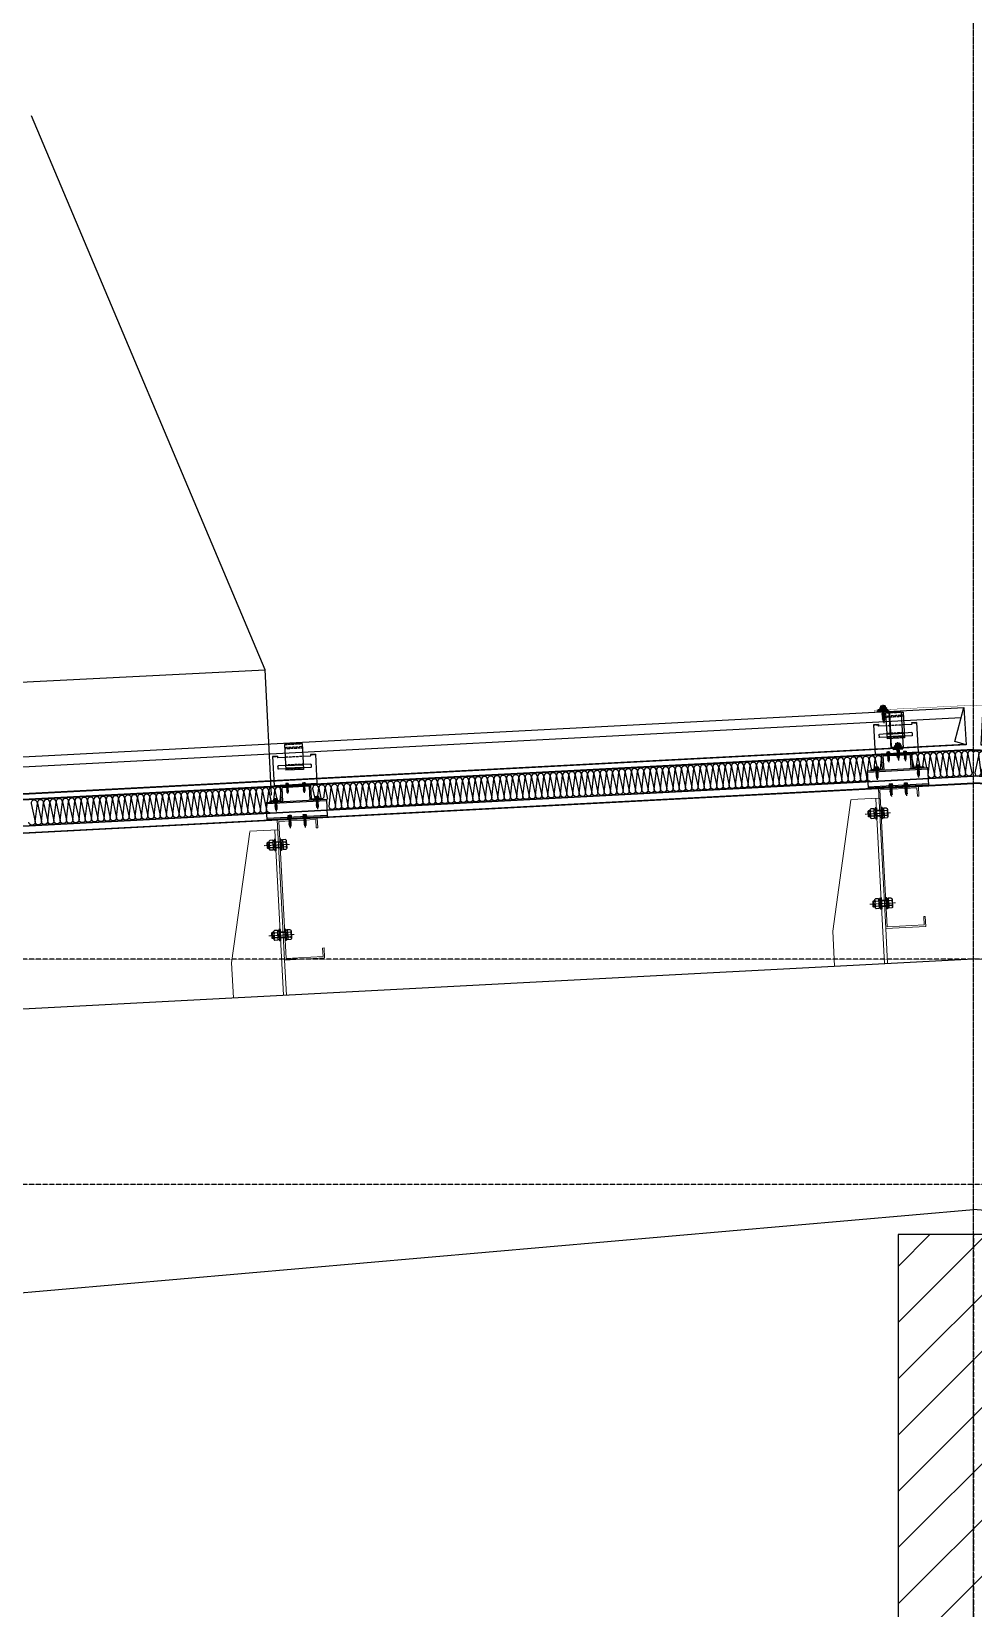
# Model space of a CAD drawing. Extents: x -599358 to 2865263, y -1062760 to 486533.
# Drawn here: x 1875315 to 1877195, y -661956 to -658809 of the extents above; entities that cross this region are included whole.
import ezdxf

# ---------------------------------------------------------------- set-up
doc = ezdxf.new("R2010")
doc.units = 0
for name, pattern in [('__DASH', [0.35, 0.25, -0.1]), ('CENTER', [2, 1.25, -0.25, 0.25, -0.25]), ('CENTER2', [28.575, 19.05, -3.175, 3.175, -3.175]), ('CONTINUOUS0', [0]), ('CONTINUOUS1', [0]), ('DASH', [0.35, 0.25, -0.1]), ('DOTE', [2.42, 2, -0.2, 0.02, -0.2])]:
    doc.linetypes.add(name, pattern=pattern)
for name, color, linetype in [('003_THICK', 7, 'CONTINUOUS1'), ('004_THIN', 6, 'CONTINUOUS0'), ('A-AXIS-DOTE', 14, 'DOTE'), ('A-AXIS-DP', 126, 'Continuous'), ('A-HATCH-2', 251, 'Continuous'), ('A-LIN-V', 9, 'Continuous'), ('ACCESSORY', 11, 'Continuous'), ('BWM', 8, 'Continuous'), ('PJ', 151, 'Continuous'), ('SEAMLOK75 - SHEET', 6, 'Continuous'), ('wm-不锈钢钉 螺栓', 213, 'Continuous'), ('ZX', 1, 'CENTER2')]:
    doc.layers.add(name, color=color, linetype=linetype)
for name, color, linetype, lineweight in [('C18', 4, 'CENTER', 13), ('S-dim', 81, 'Continuous', 0), ('屋面板', 6, 'Continuous', 13), ('粗', 7, 'Continuous', 50), ('紧固件', 4, 'Continuous', 13)]:
    doc.layers.add(name, color=color, linetype=linetype, lineweight=lineweight)

# ---------------------------------------------------------------- blocks, each defined once
blk = doc.blocks.new('G$C2C10B007')
at = {"layer": 'A-LIN-V'}
h = blk.add_hatch(dxfattribs=at)
h.set_pattern_fill('ANSI31', color=252, scale=50)
h.set_pattern_definition([(45, (0, 400), (-56.1266, 56.1266), [])])
h.paths.add_polyline_path([(-150, 600), (-3050, 600), (-3050, 300), (3050, 300), (3050, 600), (150, 600), (150, 2100), (-150, 2100)])
at = {"layer": 'A-AXIS-DOTE', "linetype": '__DASH', "ltscale": 2}
blk.add_lwpolyline([(0, 2100), (0, 100)], dxfattribs=at)
at = {"layer": 'A-LIN-V'}
blk.add_lwpolyline([(-150, 600), (-3050, 600), (-3050, 300), (3050, 300), (3050, 600), (150, 600), (150, 2100), (-150, 2100), (-150, 600)], dxfattribs=at)
blk = doc.blocks.new('w432424324')
at = {"layer": 'A-AXIS-DOTE', "ltscale": 2}
blk.add_line((-759779.7, 577969.1), (-759779.7, 589505.1), dxfattribs=at)
at = {"layer": 'A-LIN-V', "color": 2}
for p, q in [((-768354.7, 584057.5), (-759779.7, 584507.5)), ((-751204.7, 584057.5), (-759779.7, 584507.5)), ((-768354.7, 583257.5), (-759779.7, 584007.5)), ((-751204.7, 583257.5), (-759779.7, 584007.5))]:
    blk.add_line(p, q, dxfattribs=at)
at = {"layer": 'A-LIN-V'}
blk.add_blockref('G$C2C10B007', (-759779.7, 581857.5), dxfattribs=at)
blk = doc.blocks.new('1231534634654')
at = {"layer": 'A-LIN-V'}
for points in [[(-1772697.8, 580589.7), (-1773051.1, 581736.5)], [(-1777491.8, 580830.9), (-1772697.8, 580589.7)], [(-1772710.4, 580340), (-1772697.8, 580589.7)]]:
    blk.add_lwpolyline(points, dxfattribs=at)
blk = doc.blocks.new('42432')
at = {"layer": 'A-LIN-V', "rotation": 5.760755105663479}
blk.add_blockref('1231534634654', (125748.8, 181213.9), dxfattribs=at)
blk = doc.blocks.new('*X692')
at = {"color": 0}
for p, q in [((117.6, 205.9), (117.6, 205.9)), ((117.8, 207), (117.8, 207)), ((118, 206.4), (118, 206.4)), ((118.2, 205.7), (118.2, 205.7)), ((118.4, 206.8), (118.4, 206.8)), ((118.7, 206.2), (118.7, 206.2)), ((118.9, 207.3), (118.9, 207.3)), ((118.9, 205.5), (118.9, 205.5)), ((119.1, 206.6), (119.1, 206.6)), ((119.3, 205.9), (119.3, 205.9)), ((119.5, 207), (119.5, 207)), ((119.8, 206.4), (119.8, 206.4)), ((120, 205.7), (120, 205.7)), ((120.2, 206.8), (120.2, 206.8)), ((120.4, 206.2), (120.4, 206.2)), ((120.7, 207.3), (120.7, 207.3)), ((120.7, 205.5), (120.7, 205.5)), ((120.9, 206.6), (120.9, 206.6)), ((121.1, 205.9), (121.1, 205.9)), ((121.3, 207), (121.3, 207)), ((121.5, 206.4), (121.5, 206.4)), ((121.8, 205.7), (121.8, 205.7)), ((122, 206.8), (122, 206.8)), ((122.2, 206.2), (122.2, 206.2)), ((122.4, 207.3), (122.4, 207.3)), ((122.4, 205.5), (122.4, 205.5)), ((122.6, 206.6), (122.6, 206.6)), ((122.9, 205.9), (122.9, 205.9)), ((123.1, 207), (123.1, 207)), ((123.3, 206.4), (123.3, 206.4)), ((123.5, 205.7), (123.5, 205.7)), ((123.7, 206.8), (123.7, 206.8)), ((124, 206.2), (124, 206.2)), ((124.2, 207.3), (124.2, 207.3)), ((124.2, 205.5), (124.2, 205.5)), ((124.4, 206.6), (124.4, 206.6)), ((124.6, 205.9), (124.6, 205.9)), ((124.8, 207), (124.8, 207)), ((125.1, 206.4), (125.1, 206.4)), ((125.3, 205.7), (125.3, 205.7)), ((125.5, 206.8), (125.5, 206.8)), ((125.7, 206.2), (125.7, 206.2)), ((126, 207.3), (126, 207.3)), ((126, 205.5), (126, 205.5)), ((126.2, 206.6), (126.2, 206.6)), ((126.4, 205.9), (126.4, 205.9)), ((126.6, 207), (126.6, 207)), ((126.8, 206.4), (126.8, 206.4)), ((127.1, 205.7), (127.1, 205.7)), ((127.3, 206.8), (127.3, 206.8)), ((127.5, 206.2), (127.5, 206.2)), ((127.7, 207.3), (127.7, 207.3)), ((127.7, 205.5), (127.7, 205.5)), ((127.9, 206.6), (127.9, 206.6)), ((128.2, 205.9), (128.2, 205.9)), ((128.4, 207), (128.4, 207)), ((128.6, 206.4), (128.6, 206.4)), ((128.8, 205.7), (128.8, 205.7)), ((129, 206.8), (129, 206.8)), ((129.3, 206.2), (129.3, 206.2)), ((129.5, 207.3), (129.5, 207.3)), ((129.5, 205.5), (129.5, 205.5)), ((129.7, 206.6), (129.7, 206.6)), ((129.9, 205.9), (129.9, 205.9)), ((130.2, 207), (130.2, 207)), ((130.4, 206.4), (130.4, 206.4)), ((130.6, 205.7), (130.6, 205.7)), ((130.8, 206.8), (130.8, 206.8)), ((131, 206.2), (131, 206.2)), ((131.3, 207.3), (131.3, 207.3)), ((131.3, 205.5), (131.3, 205.5)), ((131.5, 206.6), (131.5, 206.6)), ((131.7, 205.9), (131.7, 205.9)), ((131.9, 207), (131.9, 207)), ((132.1, 206.4), (132.1, 206.4)), ((132.4, 205.7), (132.4, 205.7))]:
    blk.add_line(p, q, dxfattribs=at)
blk = doc.blocks.new('不锈钢自攻钉')
at = {"layer": 'wm-不锈钢钉 螺栓'}
for p, q in [((1047.7, 683.9), (1049.9, 685.1)), ((1047.7, 683.9), (1061.3, 683.9)), ((1047.7, 683.9), (1048.1, 683)), ((1048.1, 683), (1054.5, 683)), ((1048.2, 683), (1048.2, 681.3)), ((1048.2, 681.3), (1054.5, 681.3)), ((1049.9, 688.1), (1049.9, 685.1)), ((1049.9, 685.1), (1059.2, 685.1)), ((1051, 688.5), (1058, 688.5)), ((1057.3, 680.9), (1051.8, 679.8)), ((1051.8, 679.8), (1052.5, 680.3)), ((1051.8, 679.8), (1052.5, 679.4)), ((1057.3, 678.7), (1051.8, 677.7)), ((1051.8, 677.7), (1052.5, 678.1)), ((1051.8, 677.7), (1052.5, 677.2)), ((1057.3, 676.6), (1051.8, 675.5)), ((1051.8, 675.5), (1052.5, 676)), ((1051.8, 675.5), (1052.5, 675.1)), ((1057.3, 674.4), (1051.8, 673.4)), ((1051.8, 673.4), (1052.5, 673.8)), ((1051.8, 673.4), (1052.5, 672.9)), ((1057.3, 672.3), (1051.8, 671.2)), ((1051.8, 671.2), (1052.5, 671.7)), ((1051.8, 671.2), (1052.5, 670.8)), ((1057.3, 670.1), (1051.8, 669.1)), ((1051.8, 669.1), (1052.5, 669.5)), ((1051.8, 669.1), (1052.5, 668.6)), ((1057.3, 668), (1051.8, 666.9)), ((1051.8, 666.9), (1052.5, 667.4)), ((1051.8, 666.9), (1052.5, 666.5)), ((1057.3, 665.9), (1051.8, 664.8)), ((1051.8, 664.8), (1052.5, 665.2)), ((1051.8, 664.8), (1052.5, 664.3)), ((1057.3, 663.7), (1051.8, 662.6)), ((1051.8, 662.6), (1052.5, 663.1)), ((1051.8, 662.6), (1052.7, 662.2)), ((1052.2, 688.1), (1052.2, 685.1)), ((1052.5, 680.3), (1056.5, 681.3)), ((1052.5, 681.3), (1052.5, 680.3)), ((1052.5, 679.4), (1056.5, 680.4)), ((1052.5, 679.4), (1052.5, 678.1)), ((1052.5, 678.1), (1056.5, 679.2)), ((1052.5, 677.2), (1056.5, 678.3)), ((1052.5, 677.2), (1052.5, 676)), ((1052.5, 676), (1056.5, 677)), ((1052.5, 675.1), (1056.5, 676.1)), ((1052.5, 675.1), (1052.5, 673.8)), ((1052.5, 673.8), (1056.5, 674.9)), ((1052.5, 672.9), (1056.5, 674)), ((1052.5, 672.9), (1052.5, 671.7)), ((1052.5, 671.7), (1056.5, 672.7)), ((1052.5, 670.8), (1056.5, 671.9)), ((1052.5, 670.8), (1052.5, 669.5)), ((1052.5, 669.5), (1056.5, 670.6)), ((1052.5, 668.6), (1056.5, 669.7)), ((1052.5, 668.6), (1052.5, 667.4)), ((1052.5, 667.4), (1056.5, 668.4)), ((1052.5, 666.5), (1056.5, 667.6)), ((1052.5, 666.5), (1052.5, 665.2)), ((1052.5, 665.2), (1056.5, 666.3)), ((1052.5, 664.3), (1056.5, 665.4)), ((1052.5, 664.3), (1052.5, 663.1)), ((1052.5, 663.1), (1056.5, 664.1)), ((1056.9, 661.4), (1052.5, 660.5)), ((1052.5, 660.5), (1053.1, 661)), ((1052.7, 662.2), (1056.5, 663.3)), ((1052.7, 662.2), (1053.1, 661)), ((1053.1, 661), (1056.2, 661.8)), ((1054.8, 661.4), (1053.1, 661)), ((1054.5, 690.6), (1054.5, 654.1)), ((1061, 683), (1054.5, 683)), ((1060.9, 681.3), (1054.5, 681.3)), ((1054.8, 661.4), (1056.2, 661.8)), ((1055.1, 660.7), (1055.9, 660.9)), ((1055.9, 660.9), (1055.6, 660)), ((1056.9, 661.4), (1055.9, 660.9)), ((1056.2, 661.8), (1056.5, 662.7)), ((1056.2, 661.8), (1056.9, 661.4)), ((1057.3, 680.9), (1056.5, 681.3)), ((1057.3, 680.9), (1056.5, 680.4)), ((1056.5, 680.4), (1056.5, 679.2)), ((1057.3, 678.7), (1056.5, 679.2)), ((1057.3, 678.7), (1056.5, 678.3)), ((1056.5, 678.3), (1056.5, 677)), ((1056.5, 678.3), (1056.5, 677)), ((1057.3, 676.6), (1056.5, 677)), ((1057.3, 676.6), (1056.5, 676.1)), ((1056.5, 676.1), (1056.5, 674.9)), ((1056.5, 676.1), (1056.5, 674.9)), ((1057.3, 674.4), (1056.5, 674.9)), ((1057.3, 674.4), (1056.5, 674)), ((1056.5, 674), (1056.5, 672.7)), ((1056.5, 674), (1056.5, 672.7)), ((1057.3, 672.3), (1056.5, 672.7)), ((1057.3, 672.3), (1056.5, 671.9)), ((1056.5, 671.9), (1056.5, 670.6)), ((1056.5, 671.9), (1056.5, 670.6)), ((1057.3, 670.1), (1056.5, 670.6)), ((1057.3, 670.1), (1056.5, 669.7)), ((1056.5, 669.7), (1056.5, 668.4)), ((1056.5, 669.7), (1056.5, 668.4)), ((1057.3, 668), (1056.5, 668.4)), ((1057.3, 668), (1056.5, 667.6)), ((1056.5, 667.6), (1056.5, 666.3)), ((1056.5, 667.6), (1056.5, 666.3)), ((1057.3, 665.9), (1056.5, 666.3)), ((1057.3, 665.9), (1056.5, 665.4)), ((1056.5, 665.4), (1056.5, 664.1)), ((1056.5, 665.4), (1056.5, 664.1)), ((1057.3, 663.7), (1056.5, 664.1)), ((1057.3, 663.7), (1056.5, 663.3)), ((1056.5, 663.3), (1056.5, 662.7)), ((1056.5, 663.3), (1056.5, 662.7)), ((1056.8, 688.1), (1056.8, 685.1)), ((1059.2, 688.1), (1059.2, 685.1)), ((1061.3, 683.9), (1059.2, 685.1)), ((1060.9, 683), (1060.9, 681.3)), ((1061.3, 683.9), (1061, 683)), ((1052.5, 660.5), (1053.4, 660.2)), ((1056, 659), (1053.1, 658.4)), ((1053.1, 658.4), (1053.8, 659)), ((1053.1, 658.4), (1054, 658.1)), ((1053.4, 660.2), (1055.1, 660.7)), ((1053.4, 660.2), (1053.6, 659.4)), ((1053.6, 659.4), (1053.8, 659)), ((1053.8, 659), (1055.4, 659.4)), ((1054.8, 659.2), (1053.8, 659)), ((1054, 658.1), (1054.1, 658.2)), ((1054, 658.1), (1054.5, 656.6)), ((1054.1, 658.2), (1055.1, 658.4)), ((1054.5, 656.6), (1055.1, 658.4)), ((1054.8, 659.2), (1055.4, 659.4)), ((1056, 659), (1055.1, 658.4)), ((1055.4, 659.4), (1055.6, 660)), ((1055.4, 659.4), (1056, 659))]:
    blk.add_line(p, q, dxfattribs=at)
for centre, radius, start, end in [((1051, 686.8), 1.75, 48.3968, 131.6032), ((1054.5, 682.2), 6.35, 68.4898, 111.5102), ((1058, 686.8), 1.75, 48.3968, 131.6032)]:
    blk.add_arc(centre, radius, start, end, dxfattribs=at)
for points in [[(1057.3, 680.9), (1056.5, 680.4), (1054.5, 680.4), (1054.5, 679.9)], [(1057.3, 678.7), (1056.5, 678.3), (1054.5, 678.2), (1054.5, 677.8)], [(1057.3, 676.6), (1056.5, 676.1), (1054.5, 676.1), (1054.5, 675.6)], [(1057.3, 674.4), (1056.5, 674), (1054.5, 673.9), (1054.5, 673.5)], [(1057.3, 672.3), (1056.5, 671.9), (1054.5, 671.8), (1054.5, 671.3)], [(1057.3, 670.1), (1056.5, 669.7), (1054.5, 669.6), (1054.5, 669.2)], [(1057.3, 668), (1056.5, 667.6), (1054.5, 667.5), (1054.5, 667)], [(1057.3, 665.9), (1056.5, 665.4), (1054.5, 665.3), (1054.5, 664.9)], [(1057.3, 663.7), (1056.5, 663.3), (1054.5, 663.2), (1054.5, 662.7)], [(1056.9, 661.4), (1055.9, 660.9), (1054.5, 660.9), (1054.5, 660.5)], [(1056, 659), (1055.1, 658.4), (1054.5, 658.7), (1054.5, 658.3)]]:
    blk.add_solid(points, dxfattribs=at)
at = {"layer": 'wm-不锈钢钉 螺栓', "xscale": 0.8461538461524469, "yscale": 0.8461538461524469, "zscale": 0.8461538461524469}
blk.add_blockref('*X692', (948.7, 507.5), dxfattribs=at)
blk = doc.blocks.new('dddtttt')
h = blk.add_hatch()
h.set_pattern_fill('DOTS', color=256, scale=0.25, angle=-1.0757, style=0)
h.set_pattern_definition([(174.28895835, (-51705.5022, 4347.26674), (-0.157958908, 0.4146518906), [0, -0.396875])])
edge = h.paths.add_edge_path()
edge.add_line((87722.1, 17077.4), (87740.6, 17078.3))
edge.add_arc((87740.6, 17079), 0.75, 272.8624, 362.8624)
edge.add_line((87741.3, 17079.1), (87741.3, 17079.6))
edge.add_arc((87740.5, 17079.5), 0.75, 2.8624, 92.8624)
edge.add_line((87740.5, 17080.3), (87722, 17079.4))
edge.add_arc((87722.1, 17078.6), 0.75, 92.8624, 182.8624)
edge.add_line((87721.3, 17078.6), (87721.3, 17078.1))
edge.add_arc((87722.1, 17078.1), 0.75, 182.8624, 272.8624)
h = blk.add_hatch()
h.set_pattern_fill('DOTS', color=256, scale=0.25, angle=-1.0757, style=0)
h.set_pattern_definition([(174.28895835, (-51737.76452, 4272.00854), (-0.157958908, 0.4146518906), [0, -0.396875])])
edge = h.paths.add_edge_path()
edge.add_line((87752.1, 17000.6), (87770.6, 17001.5))
edge.add_arc((87770.5, 17002.2), 0.75, 272.8624, 362.8624)
edge.add_line((87771.3, 17002.3), (87771.3, 17002.8))
edge.add_arc((87770.5, 17002.7), 0.75, 2.8624, 92.8624)
edge.add_line((87770.5, 17003.5), (87752, 17002.6))
edge.add_arc((87752, 17001.8), 0.75, 92.8624, 182.8624)
edge.add_line((87751.3, 17001.8), (87751.3, 17001.3))
edge.add_arc((87752.1, 17001.3), 0.75, 182.8624, 272.8624)
at = {"elevation": 1.9}
blk.add_lwpolyline([(87772, 17005.4), (87750.6, 17004.3, -0.414214), (87748.5, 17006.2), (87745.1, 17074.5, 0.414214), (87741.4, 17077.8), (87719.9, 17076.7), (87720, 17075.2), (87741.5, 17076.3, -0.414214), (87743.6, 17074.4), (87747, 17006.1, 0.414214), (87750.6, 17002.8), (87772.1, 17003.9), (87772.1, 17003.9), (87768.7, 17072.2, 0.414214), (87765, 17075.5), (87745.1, 17074.5)], format="xyb", dxfattribs=at)
for points in [[(87722.1, 17077.4), (87740.6, 17078.3, 0.414214), (87741.3, 17079.1), (87741.3, 17079.6, 0.414214), (87740.5, 17080.3), (87722, 17079.4, 0.414214), (87721.3, 17078.6), (87721.3, 17078.1, 0.414214)], [(87752.1, 17000.6), (87770.6, 17001.5, 0.414214), (87771.3, 17002.3), (87771.3, 17002.8, 0.414214), (87770.5, 17003.5), (87752, 17002.6, 0.414214), (87751.3, 17001.8), (87751.3, 17001.3, 0.414214)]]:
    blk.add_lwpolyline(points, format="xyb", close=True, dxfattribs=at)
at = {"layer": 'wm-不锈钢钉 螺栓', "rotation": 2.850368667976888}
for p in [(86712.3, 16347.4, -598.2), (86741.7, 16272.4, 1.9)]:
    blk.add_blockref('不锈钢自攻钉', p, dxfattribs=at)
blk = doc.blocks.new('34t65')
at = {"color": 2, "ltscale": 50}
for p, q in [((1430037, 238183.4), (1430157, 238183.4)), ((1430037, 238148.4), (1430037, 238183.4)), ((1430157, 238183.4), (1430157, 238148.4)), ((1430037, 238180.9), (1430157, 238180.9)), ((1430157, 238150.9), (1430037, 238150.9)), ((1430157, 238148.4), (1430037, 238148.4))]:
    blk.add_line(p, q, dxfattribs=at)
blk = doc.blocks.new('*U1726')
at = {"layer": 'PJ'}
for p, q in [((-4.4, 0.5), (-4.4, 0)), ((4.4, 0), (-4.4, 0)), ((-4.1, 0.8), (-3.1, 1)), ((4.1, 0.8), (-4.1, 0.8)), ((-3.1, 3.9), (-3.1, 1)), ((3.1, 1), (-3.1, 1)), ((2.3, 4.2), (-2.3, 4.2)), ((-2, 0.8), (-1.5, 1)), ((-1.5, 3.9), (-1.5, 1)), ((-1.5, 0), (-1.5, -1.6)), ((1.5, 3.9), (1.5, 1)), ((2.2, 0.8), (1.5, 1)), ((1.5, 0), (1.5, -1.1)), ((3.1, 3.9), (3.1, 1)), ((4.1, 0.8), (3.1, 1)), ((4.4, 0.5), (4.4, 0)), ((-2.1, -1.9), (2.1, -1.4)), ((-2.1, -1.9), (-1.5, -1.6)), ((-2.1, -1.9), (-1.5, -2.2)), ((-2.1, -3.3), (2.1, -2.8)), ((-2.1, -3.3), (-1.5, -3)), ((-2.1, -3.3), (-1.5, -3.6)), ((-2.1, -4.7), (2.1, -4.2)), ((-2.1, -4.7), (-1.5, -4.4)), ((-2.1, -4.7), (-1.5, -5)), ((-2.1, -6.1), (2.1, -5.6)), ((-2.1, -6.1), (-1.5, -5.8)), ((-2.1, -6.1), (-1.5, -6.4)), ((-2.1, -7.5), (2.1, -7)), ((-2.1, -7.5), (-1.5, -7.2)), ((-2.1, -7.5), (-1.5, -7.8)), ((-2.1, -8.9), (2.1, -8.4)), ((-2.1, -8.9), (-1.5, -8.6)), ((-2.1, -8.9), (-1.5, -9.2)), ((-2.1, -10.3), (2.1, -9.8)), ((-2.1, -10.3), (-1.5, -10)), ((-2.1, -10.3), (-1.5, -10.6)), ((-2.1, -11.7), (2.1, -11.2)), ((-2.1, -11.7), (-1.5, -11.4)), ((-2.1, -11.7), (-1.5, -12)), ((-2.1, -13.1), (-1.5, -12.8)), ((-2.1, -13.1), (-1.1, -13)), ((-2.1, -13.1), (-1.5, -13.4)), ((-1.5, -1.6), (1.5, -1.1)), ((-1.5, -2.2), (1.5, -1.7)), ((-1.5, -2.2), (-1.5, -3)), ((-1.5, -3), (1.5, -2.5)), ((-1.5, -3.6), (1.5, -3.1)), ((-1.5, -3.6), (-1.5, -4.4)), ((-1.5, -4.4), (1.5, -3.9)), ((-1.5, -5), (1.5, -4.5)), ((-1.5, -5), (-1.5, -5.8)), ((-1.5, -5.8), (1.5, -5.3)), ((-1.5, -6.4), (1.5, -5.9)), ((-1.5, -6.4), (-1.5, -7.2)), ((-1.5, -7.2), (1.5, -6.7)), ((-1.5, -7.8), (1.5, -7.3)), ((-1.5, -7.8), (-1.5, -8.6)), ((-1.5, -8.6), (1.5, -8.1)), ((-1.5, -9.2), (1.5, -8.7)), ((-1.5, -9.2), (-1.5, -10)), ((-1.5, -10), (1.5, -9.5)), ((-1.5, -10.6), (1.5, -10.1)), ((-1.5, -10.6), (-1.5, -11.4)), ((-1.5, -11.4), (1.5, -10.9)), ((-1.5, -12), (1.5, -11.5)), ((-1.5, -12), (-1.5, -12.8)), ((-1.5, -12.8), (-1, -12.7)), ((-1.5, -13.4), (-1.5, -17.2)), ((-1.5, -13.4), (-1.3, -13.4)), ((0, -18.6), (-1.5, -17.2)), ((0, -18.6), (1.5, -17.2)), ((0.6, -12.4), (1.5, -12.3)), ((0.7, -12.8), (2.1, -12.6)), ((0.7, -13), (1.5, -12.9)), ((0.7, -13.8), (1.5, -13.7)), ((0.7, -14.2), (2.1, -14)), ((0.7, -14.4), (1.5, -14.3)), ((1.5, -0.3), (1.5, -1.1)), ((2.1, -1.4), (1.5, -1.1)), ((2.1, -1.4), (1.5, -1.7)), ((1.5, -1.7), (1.5, -2.5)), ((2.1, -2.8), (1.5, -2.5)), ((2.1, -2.8), (1.5, -3.1)), ((1.5, -3.1), (1.5, -3.9)), ((2.1, -4.2), (1.5, -3.9)), ((2.1, -4.2), (1.5, -4.5)), ((1.5, -4.5), (1.5, -5.3)), ((2.1, -5.6), (1.5, -5.3)), ((2.1, -5.6), (1.5, -5.9)), ((1.5, -5.9), (1.5, -6.7)), ((2.1, -7), (1.5, -6.7)), ((2.1, -7), (1.5, -7.3)), ((1.5, -7.3), (1.5, -8.1)), ((2.1, -8.4), (1.5, -8.1)), ((2.1, -8.4), (1.5, -8.7)), ((1.5, -8.7), (1.5, -9.5)), ((2.1, -9.8), (1.5, -9.5)), ((2.1, -9.8), (1.5, -10.1)), ((1.5, -10.1), (1.5, -10.9)), ((2.1, -11.2), (1.5, -10.9)), ((2.1, -11.2), (1.5, -11.5)), ((1.5, -11.5), (1.5, -12.3)), ((2.1, -12.6), (1.5, -12.3)), ((2.1, -12.6), (1.5, -12.9)), ((1.5, -12.9), (1.5, -13.7)), ((2.1, -14), (1.5, -13.7)), ((2.1, -14), (1.5, -14.3)), ((1.5, -14.3), (1.5, -17.2))]:
    blk.add_line(p, q, dxfattribs=at)
blk.add_lwpolyline([(0, -18.6), (0.7, -14.4), (0.7, -12.7, 0.417657), (0.4, -12.4, 0.097062), (-1, -12.7), (-1.5, -13.8)], format="xyb", dxfattribs=at)
for centre, radius, start, end in [((-4.1, 0.5), 0.3, 90, 180), ((-2.3, 3.3), 0.951, 35.4009, 144.5991), ((0, 1), 3.2, 61.0594, 118.9406), ((2.3, 3.3), 0.951, 35.4009, 144.5991), ((4.1, 0.5), 0.3, 0, 90)]:
    blk.add_arc(centre, radius, start, end, dxfattribs=at)
at = {"layer": 'ZX', "ltscale": 0.2}
blk.add_line((0, 4.9), (0, -21), dxfattribs=at)
blk = doc.blocks.new('A$C2F3B4A73')
at = {"layer": '粗', "lineweight": -2}
for p, q in [((25.2, 101.1), (60.4, 101.1)), ((25.2, 101.1), (25.2, 49.6)), ((60.4, 101.1), (60.4, 49.6)), ((0, 78.7), (9.6, 78.7)), ((0, 78.7), (0, 19.8)), ((9.6, 78.7), (9.6, 76.3)), ((10.4, 75.5), (25.2, 75.5)), ((60.4, 75.5), (75.2, 75.5)), ((76, 78.7), (85.6, 78.7)), ((76, 78.7), (76, 76.3)), ((85.6, 78.7), (85.6, 19.8)), ((9.6, 58.4), (9.6, 53.6)), ((10.4, 59.2), (25.2, 59.2)), ((10.4, 52.8), (25.2, 52.8)), ((25.2, 58.4), (60.4, 58.4)), ((25.2, 53.6), (60.4, 53.6)), ((25.2, 49.6), (60.4, 49.6)), ((60.4, 59.2), (75.2, 59.2)), ((60.4, 52.8), (75.2, 52.8)), ((76, 58.4), (76, 53.6)), ((0, 19.8), (85.6, 19.8)), ((0, 18.8), (0, 19.8)), ((0, 18.8), (85.6, 18.8)), ((14.4, 19.8), (14.4, 18.8)), ((71.2, 19.8), (71.2, 18.8)), ((85.6, 19.8), (85.6, 18.8))]:
    blk.add_line(p, q, dxfattribs=at)
at = {"layer": '粗', "linetype": 'DASH', "lineweight": -2}
for p, q in [((25.2, 100.6), (60.4, 100.6)), ((25.2, 94.7), (60.4, 94.7)), ((0, 77.7), (9.6, 77.7)), ((25.2, 92.3), (60.4, 92.3)), ((25.2, 75.5), (60.4, 75.5)), ((76, 77.7), (85.6, 77.7)), ((25.2, 60), (60.4, 60)), ((25.2, 59.2), (60.4, 59.2)), ((25.2, 52.8), (60.4, 52.8)), ((25.2, 52), (60.4, 52)), ((16, 19.8), (16, 18.8)), ((21.6, 19.8), (21.6, 18.8)), ((29.6, 19.8), (29.6, 18.8)), ((35.2, 19.8), (35.2, 18.8)), ((50.4, 19.8), (50.4, 18.8)), ((56, 19.8), (56, 18.8)), ((64, 19.8), (64, 18.8)), ((69.6, 19.8), (69.6, 18.8))]:
    blk.add_line(p, q, dxfattribs=at)
at = {"layer": '粗', "lineweight": -2}
for centre, start, end in [((10.4, 76.3), 180, 270), ((75.2, 76.3), 270, 0), ((10.4, 58.4), 90, 180), ((10.4, 53.6), 180, 270), ((75.2, 58.4), 0, 90), ((75.2, 53.6), 270, 0)]:
    blk.add_arc(centre, 0.8, start, end, dxfattribs=at)
at = {"layer": '紧固件', "color": 2, "yscale": 0.8, "zscale": 0.8}
for p, xscale in [((26.1, 19.8), 0.8), ((59.5, 19.8), -0.8)]:
    blk.add_blockref('*U1726', p, dxfattribs=dict(at, xscale=xscale))
blk = doc.blocks.new('A$C51791418')
blk.add_blockref('A$C2F3B4A73', (-42.8, -15.8))
blk = doc.blocks.new('*U1756')
at = {"layer": '003_THICK', "color": 2}
for points in [[(-11, 13.1, 0.611769), (-11, 6.5, 0.611769)], [(-11, 6.5, 0.305859), (-11, -6.5, 0.305859)], [(31.2, 6.5, 0.61177), (31.2, 13.1, 0.61177)], [(31.2, -6.5, 0.305858), (31.2, 6.5, 0.305858)], [(-11, -6.5, 0.611769), (-11, -13.1, 0.611769)], [(31.2, -13.1, 0.61177), (31.2, -6.5, 0.61177)]]:
    blk.add_lwpolyline(points, format="xyb", dxfattribs=at)
for points in [[(-13, 9.8), (-13, -9.8)], [(-11, 13.1), (-3, 13.1)], [(-11, 6.5), (-3, 6.5)], [(-3.6, 8), (-3.6, -8)], [(-3, 13.1), (-3, -13.1)], [(-3, 12.1), (1.1, 12.1)], [(-3, 0), (1.1, 4.1)], [(-3, -4.1), (1.1, 0)], [(1.1, 15), (4.1, 15)], [(1.1, 15), (1.1, -15)], [(4.1, 15), (4.1, -15)], [(4.1, 8), (16.1, 8)], [(16.1, 15), (16.1, -15)], [(16.1, 15), (19.1, 15)], [(19.1, 15), (19.1, -15)], [(19.1, 12.1), (23.2, 12.1)], [(19.1, 0), (23.2, 4.1)], [(23.2, 13.1), (23.2, -13.1)], [(23.2, 13.1), (31.2, 13.1)], [(23.2, 6.5), (31.2, 6.5)], [(33.2, 9.8), (33.2, -9.8)], [(33.2, 8), (37.5, 8)], [(37.5, 8), (37.5, -8)], [(37.5, 8), (39, 6.5)], [(39, 6.5), (39, -6.5)], [(-11, -6.5), (-3, -6.5)], [(-11, -13.1), (-3, -13.1)], [(-3, -12.1), (1.1, -12.1)], [(1.1, -15), (4.1, -15)], [(4.1, -8), (16.1, -8)], [(16.1, -15), (19.1, -15)], [(19.1, -4.1), (23.2, 0)], [(19.1, -12.1), (23.2, -12.1)], [(23.2, -6.5), (31.2, -6.5)], [(23.2, -13.1), (31.2, -13.1)], [(33.2, -8), (37.5, -8)], [(37.5, -8), (39, -6.5)]]:
    blk.add_lwpolyline(points, dxfattribs=at)
at = {"layer": '004_THIN', "color": 2}
for points in [[(-3.6, 6.5), (16.1, 6.5)], [(33.2, 6.5), (39, 6.5)], [(-3.6, -6.5), (16.1, -6.5)], [(33.2, -6.5), (39, -6.5)]]:
    blk.add_lwpolyline(points, dxfattribs=at)
at = {"layer": 'C18', "color": 1, "ltscale": 0.6}
blk.add_lwpolyline([(-21, 0), (47, 0)], dxfattribs=at)
blk = doc.blocks.new('*U1755')
at = {"layer": '003_THICK', "color": 2}
for points in [[(-11, 13.1, 0.611769), (-11, 6.5, 0.611769)], [(-11, 6.5, 0.305859), (-11, -6.5, 0.305859)], [(31.2, 6.5, 0.61177), (31.2, 13.1, 0.61177)], [(31.2, -6.5, 0.305858), (31.2, 6.5, 0.305858)], [(-11, -6.5, 0.611769), (-11, -13.1, 0.611769)], [(31.2, -13.1, 0.61177), (31.2, -6.5, 0.61177)]]:
    blk.add_lwpolyline(points, format="xyb", dxfattribs=at)
for points in [[(-13, 9.8), (-13, -9.8)], [(-11, 13.1), (-3, 13.1)], [(-11, 6.5), (-3, 6.5)], [(-3.6, 8), (-3.6, -8)], [(-3, 13.1), (-3, -13.1)], [(-3, 12.1), (1.1, 12.1)], [(-3, 0), (1.1, 4.1)], [(-3, -4.1), (1.1, 0)], [(1.1, 15), (4.1, 15)], [(1.1, 15), (1.1, -15)], [(4.1, 15), (4.1, -15)], [(4.1, 8), (16.1, 8)], [(16.1, 15), (16.1, -15)], [(16.1, 15), (19.1, 15)], [(19.1, 15), (19.1, -15)], [(19.1, 12.1), (23.2, 12.1)], [(19.1, 0), (23.2, 4.1)], [(23.2, 13.1), (23.2, -13.1)], [(23.2, 13.1), (31.2, 13.1)], [(23.2, 6.5), (31.2, 6.5)], [(33.2, 9.8), (33.2, -9.8)], [(33.2, 8), (37.5, 8)], [(37.5, 8), (37.5, -8)], [(37.5, 8), (39, 6.5)], [(39, 6.5), (39, -6.5)], [(-11, -6.5), (-3, -6.5)], [(-11, -13.1), (-3, -13.1)], [(-3, -12.1), (1.1, -12.1)], [(1.1, -15), (4.1, -15)], [(4.1, -8), (16.1, -8)], [(16.1, -15), (19.1, -15)], [(19.1, -4.1), (23.2, 0)], [(19.1, -12.1), (23.2, -12.1)], [(23.2, -6.5), (31.2, -6.5)], [(23.2, -13.1), (31.2, -13.1)], [(33.2, -8), (37.5, -8)], [(37.5, -8), (39, -6.5)]]:
    blk.add_lwpolyline(points, dxfattribs=at)
at = {"layer": '004_THIN', "color": 2}
for points in [[(-3.6, 6.5), (16.1, 6.5)], [(33.2, 6.5), (39, 6.5)], [(-3.6, -6.5), (16.1, -6.5)], [(33.2, -6.5), (39, -6.5)]]:
    blk.add_lwpolyline(points, dxfattribs=at)
at = {"layer": 'C18', "color": 1, "ltscale": 0.6}
blk.add_lwpolyline([(-21, 0), (47, 0)], dxfattribs=at)
blk = doc.blocks.new('1112')
at = {"color": 2}
blk.add_lwpolyline([(1432456, 238570.9), (1432478.5, 238570.9), (1432478.5, 238598.4), (1432538.5, 238598.4), (1432538.5, 238570.9), (1432561, 238570.9), (1432561, 238568.4), (1432536, 238568.4), (1432536, 238595.9), (1432481, 238595.9), (1432481, 238568.4), (1432456, 238568.4)], close=True, dxfattribs=at)
at = {"layer": 'S-dim', "ltscale": 10}
for p, q in [((1432412.5, 238511.6), (1432362.5, 238252.3)), ((1432412.5, 238512.7), (1432468.5, 238512.7)), ((1432462.5, 238511.6), (1432462.5, 238182.3)), ((1432362.5, 238252.3), (1432362.5, 238182.3)), ((1432468.5, 238252.3), (1432468.5, 238182.3)), ((1432362.5, 238182.3), (1432468.5, 238182.3))]:
    blk.add_line(p, q, dxfattribs=at)
at = {"layer": 'S-dim', "color": 6, "ltscale": 10}
blk.add_lwpolyline([(1432548.5, 238512.3), (1432548.5, 238532.3), (1432468.5, 238532.3), (1432468.5, 238252.3), (1432548.5, 238252.3), (1432548.5, 238272.3), (1432545.5, 238272.3), (1432545.5, 238255.3), (1432471.5, 238255.3), (1432471.5, 238529.3), (1432545.5, 238529.3), (1432545.5, 238512.3)], close=True, dxfattribs=at)
blk.add_blockref('34t65', (2411.5, 385))
at = {"xscale": -0.7500000000000001, "yscale": 0.7500000000000001, "zscale": 0.7500000000000001, "rotation": 359.9999999722328}
for name, p in [('*U1756', (1432474.6, 238482.3)), ('*U1755', (1432474.6, 238302.3))]:
    blk.add_blockref(name, p, dxfattribs=at)
at = {"layer": 'SEAMLOK75 - SHEET', "xscale": -1}
blk.add_blockref('A$C51791418', (1432508.5, 238596.4), dxfattribs=at)
at = {"layer": '紧固件', "xscale": -1.023999999801318, "yscale": 1.023999999801318, "zscale": 1.023999999801318}
for p in [(1432467.3, 238570.9), (1432549.8, 238570.9, 0), (1432493.5, 238535.9), (1432523.5, 238535.9)]:
    blk.add_blockref('*U1726', p, dxfattribs=at)
blk = doc.blocks.new('54Y656')
at = {"color": 1, "ltscale": 50}
for p, q in [((1904812.7, 473027.7), (1896283.3, 472580.1)), ((1904812.7, 473026.2), (1896283.3, 472578.6))]:
    blk.add_line(p, q, dxfattribs=at)
at = {"color": 4, "ltscale": 50}
for p, q in [((1896345.7, 472530.7), (1904812.8, 472975.1, 0)), ((1896345.7, 472529.9), (1904812.8, 472974.3, 0)), ((1896345.7, 472516.5), (1904812.9, 472960.8, 0)), ((1896345.7, 472515.7), (1904812.9, 472960, 0))]:
    blk.add_line(p, q, dxfattribs=at)
at = {"color": 2, "ltscale": 50}
blk.add_line((1896345.7, 472516.8), (1904812.9, 472961.1, 0), dxfattribs=at)
at = {"layer": 'A-HATCH-2', "ltscale": 50}
blk.add_line((1904798, 473036.6, 0), (1904775.4, 473043.9), dxfattribs=at)
at = {"layer": 'BWM', "elevation": 0}
for points in [[(1904606.7, 472964.2, -0.414214), (1904600.1, 472970.2), (1904604.4, 473007.9, 1), (1904591.9, 473007.3), (1904600.1, 472970.2, -1), (1904587.6, 472969.5), (1904591.9, 473007.3, 1), (1904579.4, 473006.6), (1904587.6, 472969.5, -1), (1904575.1, 472968.8), (1904579.4, 473006.6, 1), (1904566.9, 473005.9), (1904575.1, 472968.8, -1), (1904562.6, 472968.2), (1904566.9, 473005.9, 1), (1904554.4, 473005.3), (1904562.6, 472968.2, -1), (1904550.2, 472967.5), (1904554.4, 473005.3, 1), (1904541.9, 473004.6), (1904550.2, 472967.5, -1), (1904537.7, 472966.9), (1904541.9, 473004.6, 1), (1904529.5, 473004), (1904537.7, 472966.9, -1), (1904525.2, 472966.2), (1904529.5, 473004, 1), (1904517, 473003.3), (1904525.2, 472966.2, -1), (1904512.7, 472965.6), (1904517, 473003.3, 1), (1904504.5, 473002.7), (1904512.7, 472965.6, -1), (1904500.2, 472964.9), (1904504.5, 473002.7, 1), (1904492, 473002), (1904500.2, 472964.9, -1), (1904487.7, 472964.3), (1904492, 473002, 1), (1904479.5, 473001.4), (1904487.7, 472964.3, -1), (1904475.3, 472963.6), (1904479.5, 473001.4, 1), (1904467, 473000.7), (1904475.3, 472963.6, -1), (1904462.8, 472962.9), (1904467, 473000.7, 1), (1904454.6, 473000.1), (1904462.8, 472962.9, -1), (1904450.3, 472962.3), (1904454.6, 473000.1, 1), (1904442.1, 472999.4), (1904450.3, 472962.3, -1), (1904437.8, 472961.6), (1904442.1, 472999.4, 1), (1904429.6, 472998.7), (1904437.8, 472961.6, -1), (1904425.3, 472961), (1904429.6, 472998.7, 1), (1904417.1, 472998.1), (1904425.3, 472961, -1), (1904412.8, 472960.3), (1904417.1, 472998.1, 1), (1904404.6, 472997.4), (1904412.8, 472960.3, -1), (1904400.4, 472959.7), (1904404.6, 472997.4, 1), (1904392.2, 472996.8), (1904400.4, 472959.7, -1), (1904387.9, 472959), (1904392.2, 472996.8, 1), (1904379.7, 472996.1), (1904387.9, 472959, -1), (1904375.4, 472958.4), (1904379.7, 472996.1, 1), (1904367.2, 472995.5), (1904375.4, 472958.4, -1), (1904362.9, 472957.7), (1904367.2, 472995.5, 1), (1904354.7, 472994.8), (1904362.9, 472957.7, -1), (1904350.4, 472957.1), (1904354.7, 472994.8, 1), (1904342.2, 472994.2), (1904350.4, 472957.1, -1), (1904337.9, 472956.4), (1904342.2, 472994.2, 1), (1904329.7, 472993.5), (1904337.9, 472956.4, -1), (1904325.5, 472955.7), (1904329.7, 472993.5, 1), (1904317.3, 472992.8), (1904325.5, 472955.7, -1), (1904313, 472955.1), (1904317.3, 472992.8, 1), (1904304.8, 472992.2), (1904313, 472955.1, -1), (1904300.5, 472954.4), (1904304.8, 472992.2, 1), (1904292.3, 472991.5), (1904300.5, 472954.4, -1), (1904288, 472953.8), (1904292.3, 472991.5, 1), (1904279.8, 472990.9), (1904288, 472953.8, -1), (1904275.5, 472953.1), (1904279.8, 472990.9, 1), (1904267.3, 472990.2), (1904275.5, 472953.1, -1), (1904263, 472952.5), (1904267.3, 472990.2, 1), (1904254.8, 472989.6), (1904263, 472952.5, -1), (1904250.6, 472951.8), (1904254.8, 472989.6, 1), (1904242.4, 472988.9), (1904250.6, 472951.8, -1), (1904238.1, 472951.2), (1904242.4, 472988.9, 1), (1904229.9, 472988.3), (1904238.1, 472951.2, -1), (1904225.6, 472950.5), (1904229.9, 472988.3, 1), (1904217.4, 472987.6), (1904225.6, 472950.5, -1), (1904213.1, 472949.8), (1904217.4, 472987.6, 1), (1904204.9, 472987), (1904213.1, 472949.8, -1), (1904200.6, 472949.2), (1904204.9, 472987, 1), (1904192.4, 472986.3), (1904200.6, 472949.2, -1), (1904188.2, 472948.5), (1904192.4, 472986.3, 1), (1904179.9, 472985.6), (1904188.2, 472948.5, -1), (1904175.7, 472947.9), (1904179.9, 472985.6, 1), (1904167.5, 472985), (1904175.7, 472947.9, -1), (1904163.2, 472947.2), (1904167.5, 472985, 1), (1904155, 472984.3), (1904163.2, 472947.2, -1), (1904150.7, 472946.6), (1904155, 472984.3, 1), (1904142.5, 472983.7), (1904150.7, 472946.6, -1), (1904138.2, 472945.9), (1904142.5, 472983.7, 1), (1904130, 472983), (1904138.2, 472945.9, -1), (1904125.7, 472945.3), (1904130, 472983, 1), (1904117.5, 472982.4), (1904125.7, 472945.3, -1), (1904113.3, 472944.6), (1904117.5, 472982.4, 1), (1904105, 472981.7), (1904113.3, 472944.6, -1), (1904100.8, 472944), (1904105, 472981.7, 1), (1904092.6, 472981.1), (1904100.8, 472944, -1), (1904088.3, 472943.3), (1904092.6, 472981.1, 1), (1904080.1, 472980.4), (1904088.3, 472943.3, -1), (1904075.8, 472942.6), (1904080.1, 472980.4, 1), (1904067.6, 472979.7), (1904075.8, 472942.6, -1), (1904063.3, 472942), (1904067.6, 472979.7, 1), (1904055.1, 472979.1), (1904063.3, 472942, -1), (1904050.8, 472941.3), (1904055.1, 472979.1, 1), (1904042.6, 472978.4), (1904050.8, 472941.3, -1), (1904038.4, 472940.7), (1904042.6, 472978.4, 1), (1904030.2, 472977.8), (1904038.4, 472940.7, -1), (1904025.9, 472940), (1904030.2, 472977.8, 1), (1904017.7, 472977.1), (1904025.9, 472940, -1), (1904013.4, 472939.4), (1904017.7, 472977.1, 1), (1904005.2, 472976.5), (1904013.4, 472939.4, -1), (1904000.9, 472938.7), (1904005.2, 472976.5, 1), (1903992.7, 472975.8), (1904000.9, 472938.7, -1), (1903988.4, 472938.1), (1903992.7, 472975.8, 1), (1903980.2, 472975.2), (1903988.4, 472938.1, -1), (1903975.9, 472937.4), (1903980.2, 472975.2, 1), (1903967.7, 472974.5), (1903975.9, 472937.4, -1), (1903963.5, 472936.7), (1903967.7, 472974.5, 1), (1903955.3, 472973.9), (1903963.5, 472936.7, -1), (1903951, 472936.1), (1903955.3, 472973.9, 1), (1903942.8, 472973.2), (1903951, 472936.1, -1), (1903938.5, 472935.4), (1903942.8, 472973.2, 1), (1903930.3, 472972.5), (1903938.5, 472935.4, -1), (1903926, 472934.8), (1903930.3, 472972.5, 1), (1903917.8, 472971.9), (1903926, 472934.8, -1), (1903913.5, 472934.1), (1903917.8, 472971.9, 1), (1903905.3, 472971.2), (1903913.5, 472934.1, -1), (1903901, 472933.5), (1903905.3, 472971.2, 1), (1903892.8, 472970.6), (1903901, 472933.5, -1), (1903888.6, 472932.8), (1903892.8, 472970.6, 1), (1903880.4, 472969.9), (1903888.6, 472932.8, -1), (1903876.1, 472932.2), (1903880.4, 472969.9, 1), (1903867.9, 472969.3), (1903876.1, 472932.2, -1), (1903863.6, 472931.5), (1903867.9, 472969.3, 1), (1903855.4, 472968.6), (1903863.6, 472931.5, -1), (1903851.1, 472930.9), (1903855.4, 472968.6, 1), (1903842.9, 472968), (1903851.1, 472930.9, -1), (1903838.6, 472930.2), (1903842.9, 472968, 1), (1903830.4, 472967.3), (1903838.6, 472930.2, -1), (1903826.2, 472929.5), (1903830.4, 472967.3, 1), (1903817.9, 472966.6), (1903826.2, 472929.5, -1), (1903813.7, 472928.9), (1903817.9, 472966.6, 1), (1903805.5, 472966), (1903813.7, 472928.9, -1), (1903801.2, 472928.2), (1903805.5, 472966, 1), (1903793, 472965.3), (1903801.2, 472928.2, -1), (1903788.7, 472927.6), (1903793, 472965.3, 1), (1903780.5, 472964.7), (1903788.7, 472927.6, -1), (1903776.2, 472926.9), (1903780.5, 472964.7, 1), (1903768, 472964), (1903776.2, 472926.9, -1), (1903763.7, 472926.3), (1903768, 472964, 1), (1903755.5, 472963.4), (1903763.7, 472926.3, -1), (1903751.3, 472925.6), (1903755.5, 472963.4, 1), (1903743, 472962.7), (1903751.3, 472925.6, -1), (1903738.8, 472925), (1903743, 472962.7, 1), (1903730.6, 472962.1), (1903738.8, 472925, -1), (1903726.3, 472924.3), (1903730.6, 472962.1, 1), (1903718.1, 472961.4), (1903726.3, 472924.3, -1), (1903713.8, 472923.6), (1903718.1, 472961.4, 1), (1903705.6, 472960.7), (1903713.8, 472923.6, -1), (1903701.3, 472923), (1903705.6, 472960.7, 1), (1903693.1, 472960.1), (1903701.3, 472923, -1), (1903688.8, 472922.3), (1903693.1, 472960.1, 1), (1903680.6, 472959.4), (1903688.8, 472922.3, -1), (1903676.4, 472921.7), (1903680.6, 472959.4, 1), (1903668.1, 472958.8), (1903676.4, 472921.7, -1), (1903663.9, 472921), (1903668.1, 472958.8, 1), (1903655.7, 472958.1), (1903663.9, 472921, -1), (1903651.4, 472920.4), (1903655.7, 472958.1, 1), (1903643.2, 472957.5), (1903651.4, 472920.4, -1), (1903638.9, 472919.7), (1903643.2, 472957.5, 1), (1903630.7, 472956.8), (1903638.9, 472919.7, -1), (1903626.4, 472919.1), (1903630.7, 472956.8, 1), (1903618.2, 472956.2), (1903626.4, 472919.1, -1), (1903613.9, 472918.4), (1903618.2, 472956.2, 1), (1903605.7, 472955.5), (1903613.9, 472918.4, -1), (1903601.5, 472917.7), (1903605.7, 472955.5, 1), (1903593.3, 472954.9), (1903601.5, 472917.7, -1), (1903589, 472917.1), (1903593.3, 472954.9, 1), (1903580.8, 472954.2), (1903589, 472917.1, -1), (1903576.5, 472916.4), (1903580.8, 472954.2, 1), (1903568.3, 472953.5), (1903576.5, 472916.4, -1), (1903564, 472915.8), (1903568.3, 472953.5, 1), (1903555.8, 472952.9), (1903564, 472915.8, -1), (1903551.5, 472915.1), (1903555.8, 472952.9, 1), (1903543.3, 472952.2), (1903551.5, 472915.1, -1), (1903539, 472914.5), (1903543.3, 472952.2, 1), (1903530.8, 472951.6), (1903539, 472914.5, -1), (1903526.6, 472913.8), (1903530.8, 472951.6, 1), (1903518.4, 472950.9), (1903523.3, 472928.5)], [(1904614.5, 472988.3), (1904616.8, 473008.6, 1), (1904604.4, 473007.9), (1904609.3, 472985.5)], [(1904627, 472988.9), (1904629.3, 473009.2, 1), (1904616.8, 473008.6), (1904621.3, 472988.6)], [(1904699.4, 472992.7), (1904701.7, 473013, 1), (1904689.2, 473012.4), (1904693.7, 472992.4)], [(1904711.9, 472993.4), (1904714.2, 473013.7, 1), (1904701.7, 473013), (1904706.1, 472993.1)], [(1904812.7, 473022.5, 0.728998), (1904801.6, 473018.3), (1904809.8, 472981.2, -1), (1904797.3, 472980.5), (1904801.6, 473018.3, 1), (1904789.1, 473017.6), (1904797.3, 472980.5, -1), (1904784.8, 472979.9), (1904789.1, 473017.6, 1), (1904776.6, 473017), (1904784.8, 472979.9, -1), (1904772.3, 472979.2), (1904776.6, 473017, 1), (1904764.1, 473016.3), (1904772.3, 472979.2, -1), (1904759.9, 472978.5), (1904764.1, 473016.3, 1), (1904751.7, 473015.6), (1904759.9, 472978.5, -1), (1904747.4, 472977.9), (1904751.7, 473015.6, 1), (1904739.2, 473015), (1904747.4, 472977.9, -1), (1904734.9, 472977.2), (1904739.2, 473015, 1), (1904726.7, 473014.3), (1904734.9, 472977.2, -1), (1904722.4, 472976.6), (1904726.7, 473014.3, 1), (1904714.2, 473013.7), (1904719.2, 472991.3)], [(1903408.3, 472901.4, -0.414214), (1903401.7, 472907.3), (1903406, 472945, 1), (1903393.5, 472944.4), (1903401.7, 472907.3, -1), (1903389.3, 472906.6), (1903393.5, 472944.4, 1), (1903381, 472943.7), (1903389.3, 472906.6, -1), (1903376.8, 472906), (1903381, 472943.7, 1), (1903368.6, 472943.1), (1903376.8, 472906, -1), (1903364.3, 472905.3), (1903368.6, 472943.1, 1), (1903356.1, 472942.4), (1903364.3, 472905.3, -1), (1903351.8, 472904.6), (1903356.1, 472942.4, 1), (1903343.6, 472941.8), (1903351.8, 472904.6, -1), (1903339.3, 472904), (1903343.6, 472941.8, 1), (1903331.1, 472941.1), (1903339.3, 472904, -1), (1903326.8, 472903.3), (1903331.1, 472941.1, 1), (1903318.6, 472940.4), (1903326.8, 472903.3, -1), (1903314.4, 472902.7), (1903318.6, 472940.4, 1), (1903306.1, 472939.8), (1903314.4, 472902.7, -1), (1903301.9, 472902), (1903306.1, 472939.8, 1), (1903293.7, 472939.1), (1903301.9, 472902, -1), (1903289.4, 472901.4), (1903293.7, 472939.1, 1), (1903281.2, 472938.5), (1903289.4, 472901.4, -1), (1903276.9, 472900.7), (1903281.2, 472938.5, 1), (1903268.7, 472937.8), (1903276.9, 472900.7, -1), (1903264.4, 472900.1), (1903268.7, 472937.8, 1), (1903256.2, 472937.2), (1903264.4, 472900.1, -1), (1903251.9, 472899.4), (1903256.2, 472937.2, 1), (1903243.7, 472936.5), (1903251.9, 472899.4, -1), (1903239.5, 472898.8), (1903243.7, 472936.5, 1), (1903231.2, 472935.9), (1903239.5, 472898.8, -1), (1903227, 472898.1), (1903231.2, 472935.9, 1), (1903218.8, 472935.2), (1903227, 472898.1, -1), (1903214.5, 472897.4), (1903218.8, 472935.2, 1), (1903206.3, 472934.5), (1903214.5, 472897.4, -1), (1903202, 472896.8), (1903206.3, 472934.5, 1), (1903193.8, 472933.9), (1903202, 472896.8, -1), (1903189.5, 472896.1), (1903193.8, 472933.9, 1), (1903181.3, 472933.2), (1903189.5, 472896.1, -1), (1903177, 472895.5), (1903181.3, 472933.2, 1), (1903168.8, 472932.6), (1903177, 472895.5, -1), (1903164.6, 472894.8), (1903168.8, 472932.6, 1), (1903156.4, 472931.9), (1903164.6, 472894.8, -1), (1903152.1, 472894.2), (1903156.4, 472931.9, 1), (1903143.9, 472931.3), (1903152.1, 472894.2, -1), (1903139.6, 472893.5), (1903143.9, 472931.3, 1), (1903131.4, 472930.6), (1903139.6, 472893.5, -1), (1903127.1, 472892.9), (1903131.4, 472930.6, 1), (1903118.9, 472930), (1903127.1, 472892.9, -1), (1903114.6, 472892.2), (1903118.9, 472930, 1), (1903106.4, 472929.3), (1903114.6, 472892.2, -1), (1903102.1, 472891.5), (1903106.4, 472929.3, 1), (1903093.9, 472928.7), (1903102.1, 472891.5, -1), (1903089.7, 472890.9), (1903093.9, 472928.7, 1), (1903081.5, 472928), (1903089.7, 472890.9, -1), (1903077.2, 472890.2), (1903081.5, 472928, 1), (1903069, 472927.3), (1903077.2, 472890.2, -1), (1903064.7, 472889.6), (1903069, 472927.3, 1), (1903056.5, 472926.7), (1903064.7, 472889.6, -1), (1903052.2, 472888.9), (1903056.5, 472926.7, 1), (1903044, 472926), (1903052.2, 472888.9, -1), (1903039.7, 472888.3), (1903044, 472926, 1), (1903031.5, 472925.4), (1903039.7, 472888.3, -1), (1903027.3, 472887.6), (1903031.5, 472925.4, 1), (1903019, 472924.7), (1903027.3, 472887.6, -1), (1903014.8, 472887), (1903019, 472924.7, 1), (1903006.6, 472924.1), (1903014.8, 472887, -1), (1903002.3, 472886.3), (1903006.6, 472924.1, 1), (1902994.1, 472923.4), (1903002.3, 472886.3, -1), (1902989.8, 472885.7), (1902994.1, 472923.4, 1), (1902981.6, 472922.8), (1902989.8, 472885.7, -1), (1902977.3, 472885), (1902981.6, 472922.8, 1), (1902969.1, 472922.1), (1902977.3, 472885, -1), (1902964.8, 472884.3), (1902969.1, 472922.1, 1), (1902956.6, 472921.4), (1902964.8, 472884.3, -1), (1902952.4, 472883.7), (1902956.6, 472921.4, 1), (1902944.1, 472920.8), (1902952.4, 472883.7, -1), (1902939.9, 472883), (1902944.1, 472920.8, 1), (1902931.7, 472920.1), (1902939.9, 472883, -1), (1902927.4, 472882.4)], [(1903416.2, 472925.4), (1903418.5, 472945.7, 1), (1903406, 472945), (1903411, 472922.6)], [(1903428.7, 472926.1), (1903431, 472946.3, 1), (1903418.5, 472945.7), (1903422.9, 472925.8)], [(1903503.6, 472930), (1903505.9, 472950.3, 1), (1903493.4, 472949.6), (1903497.8, 472929.7)], [(1903516.1, 472930.6), (1903518.4, 472950.9, 1), (1903505.9, 472950.3), (1903510.3, 472930.3)]]:
    blk.add_lwpolyline(points, format="xyb", dxfattribs=at)
at = {"layer": 'SEAMLOK75 - SHEET'}
for p, q in [((1896145.7, 472657.7, 0), (1904794, 473111.5, 0)), ((1896146.8, 472637.7, 0), (1904788.4, 473091.2, 0)), ((1904644.2, 473103.7, 0), (1904648.2, 473028.8, 0)), ((1904775.4, 473043.9), (1904794, 473111.5, 0)), ((1904794, 473111.5, 0), (1904798, 473036.6, 0)), ((1904795.3, 473037.5, 0), (1896149.6, 472583.8, 0)), ((1904798, 473036.6, 0), (1896149.6, 472582.8, 0))]:
    blk.add_line(p, q, dxfattribs=at)
at = {"layer": '屋面板', "color": 2, "const_width": 0.7, "elevation": -1.9}
blk.add_lwpolyline([(1904642, 473102.7), (1904615.8, 473101.4), (1904615.5, 473106.2), (1904812.5, 473116)], dxfattribs=at)
at = {"rotation": 3.004019978695776}
for p in [(486623.5, 159675.6, 0), (485423.5, 159612.6, 0)]:
    blk.add_blockref('1112', p, dxfattribs=at)
at = {"layer": 'ACCESSORY', "rotation": 0.123642425954998}
blk.add_blockref('dddtttt', (1816937.8, 455838, -1.9), dxfattribs=at)

msp = doc.modelspace()

# ---------------------------------------------------------------- linework, layer by layer
at = {"layer": 'A-AXIS-DOTE', "linetype": '__DASH', "ltscale": 2}
for p, q in [((1930835.3, -660659.9), (1839476.3, -660659.9)), ((1930835.3, -661109.9), (1839476.3, -661109.9))]:
    msp.add_line(p, q, dxfattribs=at)

# ---------------------------------------------------------------- block references
at = {"layer": 'A-AXIS-DP'}
msp.add_blockref('54Y656', (-27617.5, -1133269.4), dxfattribs=at)
at = {"layer": 'A-AXIS-DP', "xscale": -1}
msp.add_blockref('54Y656', (3782008, -1133269.4), dxfattribs=at)
at = {"layer": 'A-LIN-V'}
for name, p in [('w432424324', (2636974.9, -1245167.3)), ('42432', (3572054.5, -1241020.3))]:
    msp.add_blockref(name, p, dxfattribs=at)

doc.saveas('drawing.dxf')
